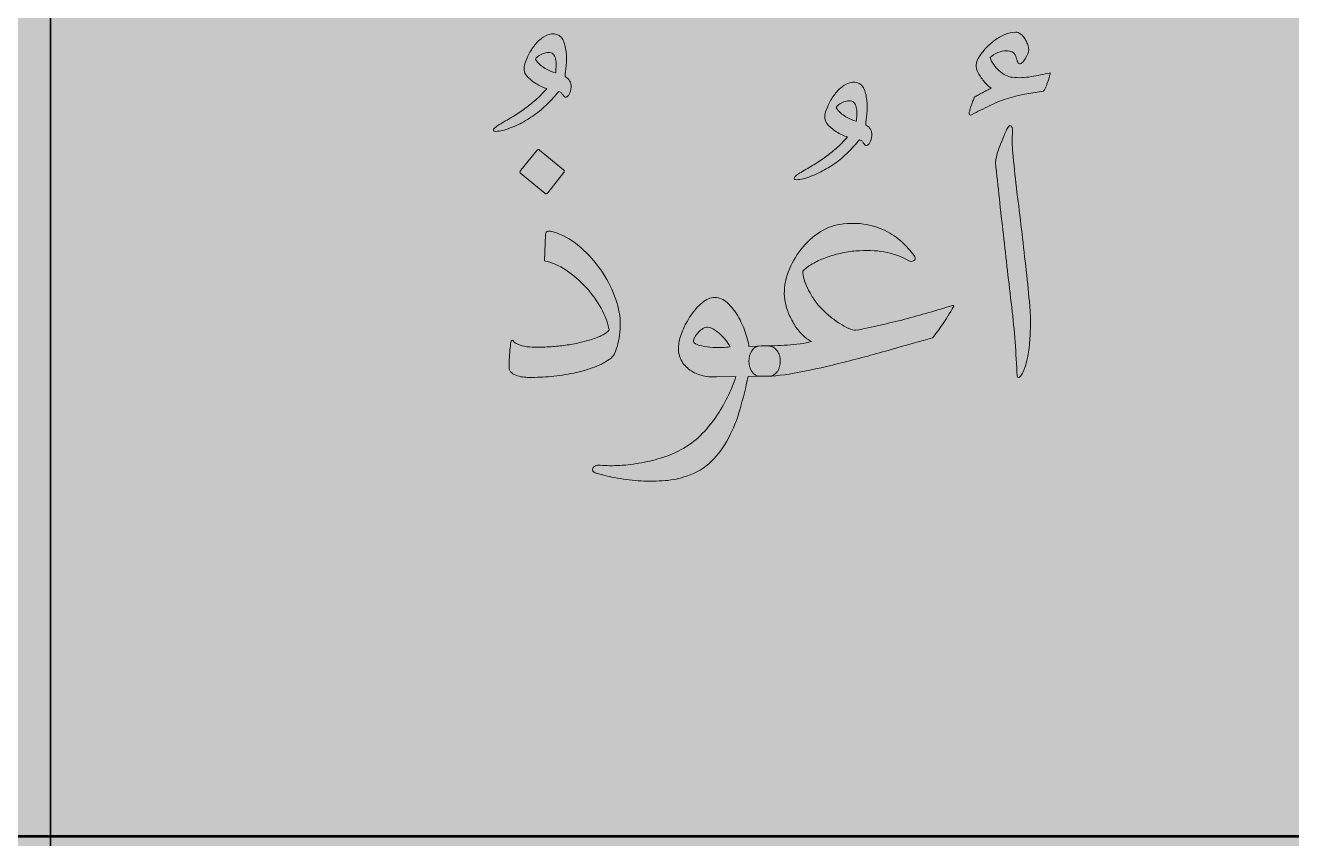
# Model space of a CAD drawing. Header units: inches. Extents: x -1481 to -429, y -1676 to -696.
# Drawn here: x -834.75 to -800.39, y -832.57 to -810.52 of the extents above; entities that cross this region are included whole.
import ezdxf

# ---------------------------------------------------------------- set-up
doc = ezdxf.new("R2010")
doc.units = ezdxf.units.IN
doc.header["$MEASUREMENT"] = 0
doc.layers.add('Layer 1', color=7, linetype='Continuous')

# ---------------------------------------------------------------- blocks, each defined once
blk = doc.blocks.new('block 233')
at = {"layer": 'Layer 1', "true_color": 0x009344}
h = blk.add_hatch(color=114, dxfattribs=at)
h.dxf.hatch_style = 2
h.paths.add_polyline_path([(-693.785, -985.727), (-933.785, -985.727), (-933.785, -695.727), (-693.785, -695.727)])
blk = doc.blocks.new('block 299')
at = {"layer": 'Layer 1', "color": 40, "lineweight": 30, "true_color": 0xf9a01b}
for points in [[(-873.134, -776.717), (-834.071, -776.717), (-834.071, -979.845), (-873.134, -979.845), (-873.134, -776.717)], [(-834.071, -776.717), (-795.008, -776.717), (-795.008, -979.845), (-834.071, -979.845), (-834.071, -776.717)]]:
    blk.add_lwpolyline(points, dxfattribs=at)
blk = doc.blocks.new('block 298')
at = {"layer": 'Layer 1', "true_color": 0x49c6ea}
h = blk.add_hatch(color=133, dxfattribs=at)
h.dxf.hatch_style = 2
h.paths.add_polyline_path([(-918.978, -972.482), (-748.663, -972.482), (-748.663, -755.291), (-918.978, -755.291)])
h = blk.add_hatch(color=133, dxfattribs=at)
h.dxf.hatch_style = 2
h.paths.add_polyline_path([(-907.24, -967.404), (-761.143, -967.404), (-761.143, -765.838), (-907.24, -765.838)])
at = {"layer": 'Layer 1', "true_color": 0xfff4c8}
h = blk.add_hatch(color=254, dxfattribs=at)
h.dxf.hatch_style = 2
h.paths.add_polyline_path([(-911.867, -832.51), (-756.164, -832.51), (-756.164, -800.247), (-911.867, -800.247)])
at = {"layer": 'Layer 1', "lineweight": 0}
blk.add_lwpolyline([(-911.867, -832.51), (-756.164, -832.51), (-756.164, -800.247), (-911.867, -800.247), (-911.867, -832.51)], dxfattribs=at)
at = {"layer": 'Layer 1', "color": 44, "lineweight": 53, "true_color": 0xaf7e09}
blk.add_lwpolyline([(-911.867, -832.51), (-756.164, -832.51), (-756.164, -800.247), (-911.867, -800.247), (-911.867, -832.51)], dxfattribs=at)
at = {"layer": 'Layer 1'}
blk.add_blockref('block 299', (0, 0), dxfattribs=at)
blk = doc.blocks.new('block 338')
at = {"layer": 'Layer 1', "true_color": 0x231f20}
h = blk.add_hatch(color=250, dxfattribs=at)
h.dxf.hatch_style = 2
edge = h.paths.add_edge_path()
edge.add_spline(control_points=[(-821.894, -813.209), (-821.779, -813.142), (-821.665, -813.076), (-821.553, -813.009), (-821.441, -812.943), (-821.333, -812.871), (-821.228, -812.794), (-821.119, -812.717), (-821.013, -812.633), (-820.907, -812.542), (-820.803, -812.451), (-820.701, -812.348), (-820.603, -812.232), (-820.698, -812.204), (-820.797, -812.157), (-820.902, -812.091), (-821.007, -812.024), (-821.091, -811.953), (-821.154, -811.875), (-821.186, -811.837), (-821.205, -811.787), (-821.212, -811.726), (-821.219, -811.665), (-821.214, -811.608), (-821.196, -811.555), (-821.168, -811.471), (-821.129, -811.38), (-821.078, -811.283), (-821.027, -811.184), (-820.967, -811.095), (-820.897, -811.015), (-820.827, -810.934), (-820.749, -810.869), (-820.663, -810.818), (-820.578, -810.767), (-820.491, -810.744), (-820.404, -810.747), (-820.295, -810.754), (-820.217, -810.806), (-820.167, -810.902), (-820.118, -810.998), (-820.089, -811.109), (-820.078, -811.235), (-820.064, -811.361), (-820.063, -811.485), (-820.076, -811.608), (-820.088, -811.73), (-820.097, -811.82), (-820.104, -811.875), (-820.104, -811.893), (-820.099, -811.907), (-820.089, -811.917), (-820.047, -811.942), (-820.018, -811.965), (-820.002, -811.986), (-819.986, -812.007), (-819.973, -812.031), (-819.963, -812.059), (-819.942, -812.112), (-819.937, -812.175), (-819.95, -812.248), (-819.962, -812.322), (-819.984, -812.378), (-820.015, -812.416), (-820.043, -812.451), (-820.068, -812.468), (-820.089, -812.466), (-820.11, -812.464), (-820.131, -812.448), (-820.152, -812.416), (-820.169, -812.395), (-820.186, -812.375), (-820.202, -812.356), (-820.217, -812.336), (-820.241, -812.32), (-820.272, -812.306), (-820.37, -812.425), (-820.475, -812.539), (-820.585, -812.647), (-820.695, -812.756), (-820.811, -812.855), (-820.934, -812.946), (-821.06, -813.034), (-821.191, -813.113), (-821.327, -813.183), (-821.464, -813.252), (-821.607, -813.31), (-821.758, -813.355), (-821.817, -813.373), (-821.878, -813.384), (-821.941, -813.39), (-822.004, -813.395), (-822.039, -813.389), (-822.046, -813.371), (-822.053, -813.35), (-822.041, -813.325), (-822.01, -813.295), (-821.978, -813.266), (-821.94, -813.237), (-821.894, -813.209)], knot_values=[0, 0, 0, 0, 1, 1, 1, 2, 2, 2, 3, 3, 3, 4, 4, 4, 5, 5, 5, 6, 6, 6, 7, 7, 7, 8, 8, 8, 9, 9, 9, 10, 10, 10, 11, 11, 11, 12, 12, 12, 13, 13, 13, 14, 14, 14, 15, 15, 15, 16, 16, 16, 17, 17, 17, 18, 18, 18, 19, 19, 19, 20, 20, 20, 21, 21, 21, 22, 22, 22, 23, 23, 23, 24, 24, 24, 25, 25, 25, 26, 26, 26, 27, 27, 27, 28, 28, 28, 29, 29, 29, 30, 30, 30, 31, 31, 31, 32, 32, 32, 33, 33, 33, 33], degree=3, periodic=1)
edge = h.paths.add_edge_path()
edge.add_spline(control_points=[(-820.907, -811.445), (-820.834, -811.547), (-820.747, -811.626), (-820.645, -811.684), (-820.544, -811.742), (-820.451, -811.781), (-820.367, -811.802), (-820.367, -811.802), (-820.356, -811.802), (-820.356, -811.802), (-820.356, -811.774), (-820.355, -811.736), (-820.351, -811.689), (-820.348, -811.642), (-820.347, -811.594), (-820.348, -811.545), (-820.35, -811.496), (-820.357, -811.449), (-820.369, -811.403), (-820.382, -811.358), (-820.404, -811.319), (-820.435, -811.288), (-820.463, -811.263), (-820.502, -811.252), (-820.553, -811.254), (-820.604, -811.255), (-820.654, -811.265), (-820.703, -811.283), (-820.752, -811.3), (-820.796, -811.324), (-820.837, -811.353), (-820.877, -811.383), (-820.901, -811.414), (-820.907, -811.445)], knot_values=[0, 0, 0, 0, 1, 1, 1, 2, 2, 2, 3, 3, 3, 4, 4, 4, 5, 5, 5, 6, 6, 6, 7, 7, 7, 8, 8, 8, 9, 9, 9, 10, 10, 10, 11, 11, 11, 11], degree=3, periodic=1)
at = {"layer": 'Layer 1', "lineweight": 0}
for points, knots in [([(-821.894, -813.209), (-821.779, -813.142), (-821.665, -813.076), (-821.553, -813.009), (-821.441, -812.943), (-821.333, -812.871), (-821.228, -812.794), (-821.119, -812.717), (-821.013, -812.633), (-820.907, -812.542), (-820.803, -812.451), (-820.701, -812.348), (-820.603, -812.232), (-820.698, -812.204), (-820.797, -812.157), (-820.902, -812.091), (-821.007, -812.024), (-821.091, -811.953), (-821.154, -811.875), (-821.186, -811.837), (-821.205, -811.787), (-821.212, -811.726), (-821.219, -811.665), (-821.214, -811.608), (-821.196, -811.555), (-821.168, -811.471), (-821.129, -811.38), (-821.078, -811.283), (-821.027, -811.184), (-820.967, -811.095), (-820.897, -811.015), (-820.827, -810.934), (-820.749, -810.869), (-820.663, -810.818), (-820.578, -810.767), (-820.491, -810.744), (-820.404, -810.747), (-820.295, -810.754), (-820.217, -810.806), (-820.167, -810.902), (-820.118, -810.998), (-820.089, -811.109), (-820.078, -811.235), (-820.064, -811.361), (-820.063, -811.485), (-820.076, -811.608), (-820.088, -811.73), (-820.097, -811.82), (-820.104, -811.875), (-820.104, -811.893), (-820.099, -811.907), (-820.089, -811.917), (-820.047, -811.942), (-820.018, -811.965), (-820.002, -811.986), (-819.986, -812.007), (-819.973, -812.031), (-819.963, -812.059), (-819.942, -812.112), (-819.937, -812.175), (-819.95, -812.248), (-819.962, -812.322), (-819.984, -812.378), (-820.015, -812.416), (-820.043, -812.451), (-820.068, -812.468), (-820.089, -812.466), (-820.11, -812.464), (-820.131, -812.448), (-820.152, -812.416), (-820.169, -812.395), (-820.186, -812.375), (-820.202, -812.356), (-820.217, -812.336), (-820.241, -812.32), (-820.272, -812.306), (-820.37, -812.425), (-820.475, -812.539), (-820.585, -812.647), (-820.695, -812.756), (-820.811, -812.855), (-820.934, -812.946), (-821.06, -813.034), (-821.191, -813.113), (-821.327, -813.183), (-821.464, -813.252), (-821.607, -813.31), (-821.758, -813.355), (-821.817, -813.373), (-821.878, -813.384), (-821.941, -813.39), (-822.004, -813.395), (-822.039, -813.389), (-822.046, -813.371), (-822.053, -813.35), (-822.041, -813.325), (-822.01, -813.295), (-821.978, -813.266), (-821.94, -813.237), (-821.894, -813.209)], [0, 0, 0, 0, 1, 1, 1, 2, 2, 2, 3, 3, 3, 4, 4, 4, 5, 5, 5, 6, 6, 6, 7, 7, 7, 8, 8, 8, 9, 9, 9, 10, 10, 10, 11, 11, 11, 12, 12, 12, 13, 13, 13, 14, 14, 14, 15, 15, 15, 16, 16, 16, 17, 17, 17, 18, 18, 18, 19, 19, 19, 20, 20, 20, 21, 21, 21, 22, 22, 22, 23, 23, 23, 24, 24, 24, 25, 25, 25, 26, 26, 26, 27, 27, 27, 28, 28, 28, 29, 29, 29, 30, 30, 30, 31, 31, 31, 32, 32, 32, 33, 33, 33, 33]), ([(-820.907, -811.445), (-820.834, -811.547), (-820.747, -811.626), (-820.645, -811.684), (-820.544, -811.742), (-820.451, -811.781), (-820.367, -811.802), (-820.367, -811.802), (-820.356, -811.802), (-820.356, -811.802), (-820.356, -811.774), (-820.355, -811.736), (-820.351, -811.689), (-820.348, -811.642), (-820.347, -811.594), (-820.348, -811.545), (-820.35, -811.496), (-820.357, -811.449), (-820.369, -811.403), (-820.382, -811.358), (-820.404, -811.319), (-820.435, -811.288), (-820.463, -811.263), (-820.502, -811.252), (-820.553, -811.254), (-820.604, -811.255), (-820.654, -811.265), (-820.703, -811.283), (-820.752, -811.3), (-820.796, -811.324), (-820.837, -811.353), (-820.877, -811.383), (-820.901, -811.414), (-820.907, -811.445)], [0, 0, 0, 0, 1, 1, 1, 2, 2, 2, 3, 3, 3, 4, 4, 4, 5, 5, 5, 6, 6, 6, 7, 7, 7, 8, 8, 8, 9, 9, 9, 10, 10, 10, 11, 11, 11, 11])]:
    blk.add_open_spline(points, degree=3, knots=knots, dxfattribs=at)
blk = doc.blocks.new('block 339')
at = {"layer": 'Layer 1', "true_color": 0x231f20}
h = blk.add_hatch(color=250, dxfattribs=at)
h.dxf.hatch_style = 2
edge = h.paths.add_edge_path()
edge.add_spline(control_points=[(-813.736, -814.52), (-813.62, -814.453), (-813.506, -814.387), (-813.395, -814.32), (-813.283, -814.254), (-813.174, -814.182), (-813.069, -814.105), (-812.961, -814.028), (-812.854, -813.944), (-812.749, -813.853), (-812.644, -813.762), (-812.543, -813.659), (-812.445, -813.543), (-812.539, -813.515), (-812.639, -813.468), (-812.744, -813.402), (-812.849, -813.335), (-812.933, -813.263), (-812.996, -813.186), (-813.027, -813.148), (-813.046, -813.098), (-813.053, -813.037), (-813.06, -812.975), (-813.055, -812.919), (-813.038, -812.866), (-813.01, -812.782), (-812.97, -812.691), (-812.92, -812.593), (-812.869, -812.495), (-812.809, -812.406), (-812.738, -812.326), (-812.668, -812.245), (-812.591, -812.18), (-812.505, -812.129), (-812.419, -812.078), (-812.333, -812.055), (-812.245, -812.058), (-812.137, -812.065), (-812.058, -812.117), (-812.009, -812.213), (-811.96, -812.309), (-811.93, -812.42), (-811.92, -812.546), (-811.906, -812.672), (-811.905, -812.796), (-811.917, -812.919), (-811.929, -813.041), (-811.939, -813.13), (-811.946, -813.186), (-811.946, -813.204), (-811.941, -813.218), (-811.93, -813.228), (-811.888, -813.253), (-811.859, -813.276), (-811.844, -813.297), (-811.828, -813.318), (-811.815, -813.342), (-811.804, -813.37), (-811.783, -813.423), (-811.779, -813.486), (-811.791, -813.559), (-811.803, -813.632), (-811.825, -813.689), (-811.857, -813.727), (-811.885, -813.762), (-811.909, -813.779), (-811.93, -813.777), (-811.951, -813.775), (-811.972, -813.759), (-811.993, -813.727), (-812.011, -813.706), (-812.027, -813.686), (-812.043, -813.667), (-812.059, -813.647), (-812.082, -813.631), (-812.114, -813.617), (-812.212, -813.736), (-812.316, -813.849), (-812.426, -813.958), (-812.536, -814.067), (-812.653, -814.166), (-812.775, -814.257), (-812.901, -814.345), (-813.032, -814.423), (-813.169, -814.493), (-813.305, -814.563), (-813.449, -814.621), (-813.599, -814.666), (-813.659, -814.684), (-813.72, -814.695), (-813.783, -814.7), (-813.846, -814.706), (-813.881, -814.7), (-813.888, -814.682), (-813.895, -814.661), (-813.883, -814.636), (-813.851, -814.606), (-813.82, -814.576), (-813.781, -814.547), (-813.736, -814.52)], knot_values=[0, 0, 0, 0, 1, 1, 1, 2, 2, 2, 3, 3, 3, 4, 4, 4, 5, 5, 5, 6, 6, 6, 7, 7, 7, 8, 8, 8, 9, 9, 9, 10, 10, 10, 11, 11, 11, 12, 12, 12, 13, 13, 13, 14, 14, 14, 15, 15, 15, 16, 16, 16, 17, 17, 17, 18, 18, 18, 19, 19, 19, 20, 20, 20, 21, 21, 21, 22, 22, 22, 23, 23, 23, 24, 24, 24, 25, 25, 25, 26, 26, 26, 27, 27, 27, 28, 28, 28, 29, 29, 29, 30, 30, 30, 31, 31, 31, 32, 32, 32, 33, 33, 33, 33], degree=3, periodic=1)
edge = h.paths.add_edge_path()
edge.add_spline(control_points=[(-812.749, -812.756), (-812.676, -812.858), (-812.588, -812.937), (-812.487, -812.995), (-812.385, -813.053), (-812.292, -813.092), (-812.208, -813.113), (-812.208, -813.113), (-812.198, -813.113), (-812.198, -813.113), (-812.198, -813.085), (-812.196, -813.047), (-812.193, -813), (-812.189, -812.953), (-812.188, -812.905), (-812.19, -812.856), (-812.192, -812.807), (-812.199, -812.759), (-812.211, -812.714), (-812.223, -812.668), (-812.245, -812.63), (-812.277, -812.599), (-812.305, -812.574), (-812.344, -812.563), (-812.395, -812.564), (-812.445, -812.566), (-812.495, -812.576), (-812.544, -812.593), (-812.593, -812.611), (-812.638, -812.634), (-812.678, -812.664), (-812.718, -812.694), (-812.742, -812.725), (-812.749, -812.756)], knot_values=[0, 0, 0, 0, 1, 1, 1, 2, 2, 2, 3, 3, 3, 4, 4, 4, 5, 5, 5, 6, 6, 6, 7, 7, 7, 8, 8, 8, 9, 9, 9, 10, 10, 10, 11, 11, 11, 11], degree=3, periodic=1)
at = {"layer": 'Layer 1', "lineweight": 0}
for points, knots in [([(-813.736, -814.52), (-813.62, -814.453), (-813.506, -814.387), (-813.395, -814.32), (-813.283, -814.254), (-813.174, -814.182), (-813.069, -814.105), (-812.961, -814.028), (-812.854, -813.944), (-812.749, -813.853), (-812.644, -813.762), (-812.543, -813.659), (-812.445, -813.543), (-812.539, -813.515), (-812.639, -813.468), (-812.744, -813.402), (-812.849, -813.335), (-812.933, -813.263), (-812.996, -813.186), (-813.027, -813.148), (-813.046, -813.098), (-813.053, -813.037), (-813.06, -812.975), (-813.055, -812.919), (-813.038, -812.866), (-813.01, -812.782), (-812.97, -812.691), (-812.92, -812.593), (-812.869, -812.495), (-812.809, -812.406), (-812.738, -812.326), (-812.668, -812.245), (-812.591, -812.18), (-812.505, -812.129), (-812.419, -812.078), (-812.333, -812.055), (-812.245, -812.058), (-812.137, -812.065), (-812.058, -812.117), (-812.009, -812.213), (-811.96, -812.309), (-811.93, -812.42), (-811.92, -812.546), (-811.906, -812.672), (-811.905, -812.796), (-811.917, -812.919), (-811.929, -813.041), (-811.939, -813.13), (-811.946, -813.186), (-811.946, -813.204), (-811.941, -813.218), (-811.93, -813.228), (-811.888, -813.253), (-811.859, -813.276), (-811.844, -813.297), (-811.828, -813.318), (-811.815, -813.342), (-811.804, -813.37), (-811.783, -813.423), (-811.779, -813.486), (-811.791, -813.559), (-811.803, -813.632), (-811.825, -813.689), (-811.857, -813.727), (-811.885, -813.762), (-811.909, -813.779), (-811.93, -813.777), (-811.951, -813.775), (-811.972, -813.759), (-811.993, -813.727), (-812.011, -813.706), (-812.027, -813.686), (-812.043, -813.667), (-812.059, -813.647), (-812.082, -813.631), (-812.114, -813.617), (-812.212, -813.736), (-812.316, -813.849), (-812.426, -813.958), (-812.536, -814.067), (-812.653, -814.166), (-812.775, -814.257), (-812.901, -814.345), (-813.032, -814.423), (-813.169, -814.493), (-813.305, -814.563), (-813.449, -814.621), (-813.599, -814.666), (-813.659, -814.684), (-813.72, -814.695), (-813.783, -814.7), (-813.846, -814.706), (-813.881, -814.7), (-813.888, -814.682), (-813.895, -814.661), (-813.883, -814.636), (-813.851, -814.606), (-813.82, -814.576), (-813.781, -814.547), (-813.736, -814.52)], [0, 0, 0, 0, 1, 1, 1, 2, 2, 2, 3, 3, 3, 4, 4, 4, 5, 5, 5, 6, 6, 6, 7, 7, 7, 8, 8, 8, 9, 9, 9, 10, 10, 10, 11, 11, 11, 12, 12, 12, 13, 13, 13, 14, 14, 14, 15, 15, 15, 16, 16, 16, 17, 17, 17, 18, 18, 18, 19, 19, 19, 20, 20, 20, 21, 21, 21, 22, 22, 22, 23, 23, 23, 24, 24, 24, 25, 25, 25, 26, 26, 26, 27, 27, 27, 28, 28, 28, 29, 29, 29, 30, 30, 30, 31, 31, 31, 32, 32, 32, 33, 33, 33, 33]), ([(-812.749, -812.756), (-812.676, -812.858), (-812.588, -812.937), (-812.487, -812.995), (-812.385, -813.053), (-812.292, -813.092), (-812.208, -813.113), (-812.208, -813.113), (-812.198, -813.113), (-812.198, -813.113), (-812.198, -813.085), (-812.196, -813.047), (-812.193, -813), (-812.189, -812.953), (-812.188, -812.905), (-812.19, -812.856), (-812.192, -812.807), (-812.199, -812.759), (-812.211, -812.714), (-812.223, -812.668), (-812.245, -812.63), (-812.277, -812.599), (-812.305, -812.574), (-812.344, -812.563), (-812.395, -812.564), (-812.445, -812.566), (-812.495, -812.576), (-812.544, -812.593), (-812.593, -812.611), (-812.638, -812.634), (-812.678, -812.664), (-812.718, -812.694), (-812.742, -812.725), (-812.749, -812.756)], [0, 0, 0, 0, 1, 1, 1, 2, 2, 2, 3, 3, 3, 4, 4, 4, 5, 5, 5, 6, 6, 6, 7, 7, 7, 8, 8, 8, 9, 9, 9, 10, 10, 10, 11, 11, 11, 11])]:
    blk.add_open_spline(points, degree=3, knots=knots, dxfattribs=at)
blk = doc.blocks.new('block 297')
at = {"layer": 'Layer 1', "true_color": 0x231f20}
h = blk.add_hatch(color=250, dxfattribs=at)
h.dxf.hatch_style = 2
edge = h.paths.add_edge_path()
edge.add_spline(control_points=[(-808.989, -812.456), (-808.968, -812.442), (-808.938, -812.426), (-808.899, -812.406), (-808.861, -812.387), (-808.821, -812.366), (-808.779, -812.343), (-808.737, -812.321), (-808.695, -812.299), (-808.653, -812.278), (-808.611, -812.257), (-808.576, -812.238), (-808.548, -812.22), (-808.625, -812.157), (-808.697, -812.084), (-808.766, -812.002), (-808.834, -811.92), (-808.889, -811.828), (-808.931, -811.727), (-808.955, -811.667), (-808.96, -811.607), (-808.944, -811.546), (-808.928, -811.484), (-808.903, -811.426), (-808.868, -811.37), (-808.819, -811.293), (-808.759, -811.215), (-808.687, -811.136), (-808.615, -811.057), (-808.535, -810.986), (-808.448, -810.921), (-808.361, -810.856), (-808.269, -810.804), (-808.172, -810.764), (-808.076, -810.723), (-807.977, -810.703), (-807.876, -810.703), (-807.834, -810.703), (-807.795, -810.716), (-807.758, -810.743), (-807.721, -810.769), (-807.689, -810.8), (-807.661, -810.837), (-807.633, -810.874), (-807.608, -810.913), (-807.587, -810.955), (-807.566, -810.997), (-807.55, -811.036), (-807.54, -811.071), (-807.519, -811.151), (-807.519, -811.218), (-807.54, -811.27), (-807.6, -811.4), (-807.647, -811.481), (-807.682, -811.514), (-807.717, -811.547), (-807.748, -811.562), (-807.776, -811.559), (-807.804, -811.555), (-807.823, -811.532), (-807.834, -811.49), (-807.844, -811.448), (-807.858, -811.403), (-807.876, -811.354), (-807.9, -811.295), (-807.934, -811.255), (-807.976, -811.236), (-808.018, -811.217), (-808.065, -811.207), (-808.117, -811.207), (-808.289, -811.207), (-808.441, -811.268), (-808.574, -811.391), (-808.549, -811.454), (-808.516, -811.516), (-808.474, -811.577), (-808.432, -811.638), (-808.385, -811.694), (-808.333, -811.745), (-808.28, -811.796), (-808.222, -811.837), (-808.159, -811.868), (-808.096, -811.9), (-808.033, -811.919), (-807.97, -811.926), (-807.792, -811.944), (-807.621, -811.937), (-807.456, -811.908), (-807.292, -811.878), (-807.12, -811.844), (-806.942, -811.805), (-806.938, -811.812), (-806.943, -811.842), (-806.957, -811.895), (-806.971, -811.947), (-806.99, -812.004), (-807.013, -812.065), (-807.035, -812.126), (-807.058, -812.182), (-807.081, -812.23), (-807.104, -812.28), (-807.12, -812.304), (-807.131, -812.304), (-807.278, -812.322), (-807.427, -812.344), (-807.579, -812.372), (-807.732, -812.4), (-807.892, -812.439), (-808.06, -812.488), (-808.231, -812.537), (-808.403, -812.604), (-808.577, -812.69), (-808.75, -812.775), (-808.915, -812.859), (-809.073, -812.939), (-809.097, -812.953), (-809.115, -812.953), (-809.128, -812.939), (-809.14, -812.925), (-809.144, -812.909), (-809.141, -812.892), (-809.137, -812.871), (-809.13, -812.842), (-809.12, -812.805), (-809.109, -812.768), (-809.097, -812.729), (-809.083, -812.687), (-809.069, -812.645), (-809.054, -812.604), (-809.038, -812.564), (-809.023, -812.524), (-809.006, -812.488), (-808.989, -812.456)], knot_values=[0, 0, 0, 0, 1, 1, 1, 2, 2, 2, 3, 3, 3, 4, 4, 4, 5, 5, 5, 6, 6, 6, 7, 7, 7, 8, 8, 8, 9, 9, 9, 10, 10, 10, 11, 11, 11, 12, 12, 12, 13, 13, 13, 14, 14, 14, 15, 15, 15, 16, 16, 16, 17, 17, 17, 18, 18, 18, 19, 19, 19, 20, 20, 20, 21, 21, 21, 22, 22, 22, 23, 23, 23, 24, 24, 24, 25, 25, 25, 26, 26, 26, 27, 27, 27, 28, 28, 28, 29, 29, 29, 30, 30, 30, 31, 31, 31, 32, 32, 32, 33, 33, 33, 34, 34, 34, 35, 35, 35, 36, 36, 36, 37, 37, 37, 38, 38, 38, 39, 39, 39, 40, 40, 40, 41, 41, 41, 42, 42, 42, 43, 43, 43, 44, 44, 44, 44], degree=3, periodic=1)
edge = h.paths.add_edge_path()
edge.add_spline(control_points=[(-808.039, -813.233), (-807.983, -813.236), (-807.958, -813.301), (-807.965, -813.427), (-807.976, -813.56), (-807.977, -813.69), (-807.968, -813.818), (-807.959, -813.946), (-807.948, -814.074), (-807.934, -814.204), (-807.906, -814.515), (-807.871, -814.836), (-807.829, -815.167), (-807.787, -815.498), (-807.745, -815.831), (-807.703, -816.167), (-807.668, -816.499), (-807.631, -816.832), (-807.592, -817.164), (-807.554, -817.497), (-807.523, -817.82), (-807.498, -818.135), (-807.484, -818.258), (-807.477, -818.401), (-807.477, -818.565), (-807.477, -818.73), (-807.483, -818.897), (-807.495, -819.067), (-807.508, -819.236), (-807.53, -819.4), (-807.564, -819.557), (-807.597, -819.715), (-807.64, -819.846), (-807.692, -819.951), (-807.724, -820.011), (-807.759, -820.049), (-807.797, -820.066), (-807.829, -820.07), (-807.843, -820.056), (-807.839, -820.024), (-807.853, -819.72), (-807.872, -819.413), (-807.894, -819.103), (-807.917, -818.794), (-807.948, -818.478), (-807.986, -818.156), (-808.025, -817.824), (-808.063, -817.495), (-808.102, -817.169), (-808.14, -816.844), (-808.177, -816.518), (-808.212, -816.193), (-808.25, -815.868), (-808.287, -815.542), (-808.322, -815.217), (-808.357, -814.891), (-808.392, -814.564), (-808.427, -814.235), (-808.416, -814.155), (-808.4, -814.072), (-808.377, -813.986), (-808.354, -813.9), (-808.322, -813.812), (-808.28, -813.721), (-808.193, -813.494), (-808.133, -813.355), (-808.102, -813.306), (-808.07, -813.257), (-808.049, -813.233), (-808.039, -813.233)], knot_values=[0, 0, 0, 0, 1, 1, 1, 2, 2, 2, 3, 3, 3, 4, 4, 4, 5, 5, 5, 6, 6, 6, 7, 7, 7, 8, 8, 8, 9, 9, 9, 10, 10, 10, 11, 11, 11, 12, 12, 12, 13, 13, 13, 14, 14, 14, 15, 15, 15, 16, 16, 16, 17, 17, 17, 18, 18, 18, 19, 19, 19, 20, 20, 20, 21, 21, 21, 22, 22, 22, 23, 23, 23, 23], degree=3, periodic=1)
h = blk.add_hatch(color=250, dxfattribs=at)
h.dxf.hatch_style = 2
edge = h.paths.add_edge_path()
edge.add_spline(control_points=[(-820.664, -816.902), (-820.664, -816.902), (-820.637, -816.193), (-820.637, -816.193), (-820.63, -816.137), (-820.607, -816.106), (-820.567, -816.099), (-820.526, -816.092), (-820.48, -816.097), (-820.427, -816.114), (-820.19, -816.188), (-819.966, -816.309), (-819.756, -816.479), (-819.546, -816.649), (-819.359, -816.844), (-819.194, -817.064), (-819.033, -817.285), (-818.901, -817.518), (-818.798, -817.765), (-818.695, -818.012), (-818.632, -818.245), (-818.611, -818.466), (-818.605, -818.55), (-818.605, -818.646), (-818.611, -818.754), (-818.619, -818.863), (-818.633, -818.97), (-818.656, -819.077), (-818.679, -819.184), (-818.707, -819.279), (-818.74, -819.363), (-818.773, -819.447), (-818.813, -819.507), (-818.858, -819.542), (-818.977, -819.636), (-819.126, -819.717), (-819.304, -819.783), (-819.483, -819.85), (-819.672, -819.904), (-819.871, -819.946), (-820.074, -819.988), (-820.279, -820.018), (-820.485, -820.038), (-820.692, -820.057), (-820.884, -820.066), (-821.063, -820.066), (-821.105, -820.066), (-821.156, -820.064), (-821.217, -820.059), (-821.279, -820.053), (-821.339, -820.041), (-821.398, -820.022), (-821.458, -820.003), (-821.51, -819.976), (-821.553, -819.941), (-821.597, -819.906), (-821.621, -819.86), (-821.624, -819.804), (-821.624, -819.776), (-821.623, -819.722), (-821.621, -819.641), (-821.62, -819.561), (-821.615, -819.477), (-821.608, -819.389), (-821.601, -819.302), (-821.593, -819.224), (-821.582, -819.156), (-821.572, -819.088), (-821.558, -819.054), (-821.54, -819.054), (-821.53, -819.054), (-821.52, -819.061), (-821.511, -819.075), (-821.503, -819.089), (-821.493, -819.101), (-821.482, -819.111), (-821.423, -819.153), (-821.351, -819.185), (-821.267, -819.206), (-821.183, -819.227), (-821.095, -819.24), (-821.002, -819.245), (-820.909, -819.25), (-820.817, -819.25), (-820.724, -819.245), (-820.631, -819.24), (-820.55, -819.235), (-820.48, -819.232), (-820.357, -819.225), (-820.23, -819.212), (-820.097, -819.193), (-819.964, -819.173), (-819.835, -819.15), (-819.711, -819.122), (-819.587, -819.094), (-819.469, -819.061), (-819.357, -819.025), (-819.245, -818.988), (-819.149, -818.949), (-819.068, -818.907), (-819.033, -818.889), (-819, -818.867), (-818.968, -818.841), (-818.937, -818.815), (-818.918, -818.791), (-818.911, -818.77), (-818.942, -818.585), (-819.015, -818.39), (-819.128, -818.188), (-819.242, -817.985), (-819.38, -817.794), (-819.54, -817.615), (-819.705, -817.441), (-819.884, -817.287), (-820.078, -817.156), (-820.273, -817.025), (-820.468, -816.94), (-820.664, -816.902)], knot_values=[0, 0, 0, 0, 1, 1, 1, 2, 2, 2, 3, 3, 3, 4, 4, 4, 5, 5, 5, 6, 6, 6, 7, 7, 7, 8, 8, 8, 9, 9, 9, 10, 10, 10, 11, 11, 11, 12, 12, 12, 13, 13, 13, 14, 14, 14, 15, 15, 15, 16, 16, 16, 17, 17, 17, 18, 18, 18, 19, 19, 19, 20, 20, 20, 21, 21, 21, 22, 22, 22, 23, 23, 23, 24, 24, 24, 25, 25, 25, 26, 26, 26, 27, 27, 27, 28, 28, 28, 29, 29, 29, 30, 30, 30, 31, 31, 31, 32, 32, 32, 33, 33, 33, 34, 34, 34, 35, 35, 35, 36, 36, 36, 37, 37, 37, 38, 38, 38, 39, 39, 39, 39], degree=3, periodic=1)
edge = h.paths.add_edge_path()
edge.add_spline(control_points=[(-820.874, -813.91), (-820.849, -813.879), (-820.823, -813.875), (-820.795, -813.899), (-820.795, -813.899), (-820.149, -814.435), (-820.149, -814.435), (-820.121, -814.459), (-820.12, -814.487), (-820.144, -814.519), (-820.144, -814.519), (-820.574, -815.059), (-820.574, -815.059), (-820.599, -815.094), (-820.627, -815.098), (-820.658, -815.07), (-820.658, -815.07), (-821.309, -814.535), (-821.309, -814.535), (-821.337, -814.51), (-821.337, -814.48), (-821.309, -814.445), (-821.309, -814.445), (-820.874, -813.91), (-820.874, -813.91), (-820.874, -813.91), (-820.874, -813.91), (-820.874, -813.91)], knot_values=[0, 0, 0, 0, 1, 1, 1, 2, 2, 2, 3, 3, 3, 4, 4, 4, 5, 5, 5, 6, 6, 6, 7, 7, 7, 8, 8, 8, 9, 9, 9, 9], degree=3, periodic=1)
edge = h.paths.add_edge_path()
edge.add_spline(control_points=[(-815.468, -820.04), (-815.468, -820.04), (-815.993, -820.051), (-815.993, -820.051), (-816.14, -820.058), (-816.279, -820.043), (-816.411, -820.006), (-816.542, -819.969), (-816.656, -819.913), (-816.752, -819.838), (-816.848, -819.763), (-816.921, -819.668), (-816.972, -819.555), (-817.023, -819.441), (-817.04, -819.311), (-817.022, -819.164), (-817.012, -819.066), (-816.977, -818.945), (-816.917, -818.802), (-816.858, -818.658), (-816.782, -818.519), (-816.691, -818.384), (-816.6, -818.25), (-816.499, -818.134), (-816.387, -818.038), (-816.275, -817.942), (-816.161, -817.894), (-816.046, -817.894), (-815.923, -817.894), (-815.809, -817.943), (-815.702, -818.043), (-815.595, -818.143), (-815.5, -818.261), (-815.416, -818.397), (-815.336, -818.537), (-815.269, -818.683), (-815.217, -818.836), (-815.164, -818.988), (-815.131, -819.118), (-815.117, -819.227), (-815.117, -819.227), (-814.697, -819.211), (-814.697, -819.211), (-814.697, -819.211), (-814.597, -819.211), (-814.597, -819.211), (-814.545, -819.211), (-814.497, -819.223), (-814.455, -819.248), (-814.414, -819.272), (-814.379, -819.304), (-814.351, -819.342), (-814.323, -819.381), (-814.302, -819.424), (-814.288, -819.473), (-814.274, -819.522), (-814.267, -819.573), (-814.267, -819.626), (-814.263, -819.727), (-814.289, -819.821), (-814.345, -819.906), (-814.401, -819.992), (-814.485, -820.035), (-814.597, -820.035), (-814.597, -820.035), (-814.697, -820.035), (-814.697, -820.035), (-814.697, -820.035), (-815.138, -820.04), (-815.138, -820.04), (-815.201, -820.338), (-815.273, -820.63), (-815.356, -820.917), (-815.438, -821.204), (-815.542, -821.468), (-815.668, -821.709), (-815.797, -821.951), (-815.954, -822.162), (-816.138, -822.344), (-816.321, -822.526), (-816.546, -822.659), (-816.812, -822.743), (-816.987, -822.806), (-817.18, -822.846), (-817.392, -822.864), (-817.604, -822.881), (-817.819, -822.884), (-818.038, -822.872), (-818.256, -822.859), (-818.471, -822.834), (-818.683, -822.796), (-818.895, -822.757), (-819.086, -822.713), (-819.258, -822.664), (-819.307, -822.65), (-819.337, -822.63), (-819.35, -822.604), (-819.362, -822.578), (-819.362, -822.552), (-819.35, -822.528), (-819.337, -822.503), (-819.314, -822.482), (-819.279, -822.465), (-819.244, -822.447), (-819.202, -822.44), (-819.153, -822.444), (-818.988, -822.461), (-818.809, -822.464), (-818.615, -822.452), (-818.421, -822.44), (-818.225, -822.415), (-818.027, -822.378), (-817.829, -822.342), (-817.638, -822.294), (-817.452, -822.234), (-817.267, -822.175), (-817.103, -822.105), (-816.959, -822.024), (-816.76, -821.916), (-816.583, -821.786), (-816.429, -821.636), (-816.275, -821.485), (-816.137, -821.321), (-816.014, -821.142), (-815.892, -820.964), (-815.786, -820.783), (-815.697, -820.599), (-815.608, -820.415), (-815.531, -820.229), (-815.468, -820.04)], knot_values=[0, 0, 0, 0, 1, 1, 1, 2, 2, 2, 3, 3, 3, 4, 4, 4, 5, 5, 5, 6, 6, 6, 7, 7, 7, 8, 8, 8, 9, 9, 9, 10, 10, 10, 11, 11, 11, 12, 12, 12, 13, 13, 13, 14, 14, 14, 15, 15, 15, 16, 16, 16, 17, 17, 17, 18, 18, 18, 19, 19, 19, 20, 20, 20, 21, 21, 21, 22, 22, 22, 23, 23, 23, 24, 24, 24, 25, 25, 25, 26, 26, 26, 27, 27, 27, 28, 28, 28, 29, 29, 29, 30, 30, 30, 31, 31, 31, 32, 32, 32, 33, 33, 33, 34, 34, 34, 35, 35, 35, 36, 36, 36, 37, 37, 37, 38, 38, 38, 39, 39, 39, 40, 40, 40, 41, 41, 41, 42, 42, 42, 43, 43, 43, 43], degree=3, periodic=1)
edge = h.paths.add_edge_path()
edge.add_spline(control_points=[(-816.623, -819.09), (-816.602, -819.136), (-816.549, -819.171), (-816.463, -819.195), (-816.377, -819.22), (-816.282, -819.236), (-816.177, -819.245), (-816.072, -819.254), (-815.968, -819.256), (-815.865, -819.253), (-815.762, -819.25), (-815.684, -819.244), (-815.631, -819.237), (-815.631, -819.223), (-815.65, -819.188), (-815.686, -819.132), (-815.723, -819.076), (-815.771, -819.019), (-815.831, -818.959), (-815.89, -818.896), (-815.956, -818.839), (-816.027, -818.788), (-816.099, -818.738), (-816.17, -818.709), (-816.24, -818.702), (-816.279, -818.702), (-816.32, -818.715), (-816.363, -818.741), (-816.407, -818.767), (-816.448, -818.801), (-816.487, -818.841), (-816.525, -818.881), (-816.558, -818.924), (-816.584, -818.97), (-816.61, -819.015), (-816.623, -819.055), (-816.623, -819.09)], knot_values=[0, 0, 0, 0, 1, 1, 1, 2, 2, 2, 3, 3, 3, 4, 4, 4, 5, 5, 5, 6, 6, 6, 7, 7, 7, 8, 8, 8, 9, 9, 9, 10, 10, 10, 11, 11, 11, 12, 12, 12, 12], degree=3, periodic=1)
h = blk.add_hatch(color=250, dxfattribs=at)
h.dxf.hatch_style = 2
edge = h.paths.add_edge_path()
edge.add_spline(control_points=[(-810.138, -818.991), (-810.46, -819.082), (-810.832, -819.187), (-811.256, -819.308), (-811.679, -819.429), (-812.106, -819.543), (-812.536, -819.652), (-812.963, -819.76), (-813.368, -819.851), (-813.751, -819.925), (-814.134, -819.998), (-814.449, -820.035), (-814.693, -820.035), (-814.693, -820.035), (-814.788, -820.035), (-814.788, -820.035), (-814.9, -820.035), (-814.983, -819.992), (-815.037, -819.906), (-815.091, -819.821), (-815.119, -819.727), (-815.119, -819.626), (-815.119, -819.524), (-815.091, -819.43), (-815.037, -819.342), (-814.983, -819.255), (-814.9, -819.211), (-814.788, -819.211), (-814.788, -819.211), (-814.693, -819.211), (-814.693, -819.211), (-814.613, -819.211), (-814.519, -819.209), (-814.41, -819.206), (-814.302, -819.202), (-814.19, -819.196), (-814.074, -819.187), (-813.959, -819.179), (-813.844, -819.167), (-813.73, -819.153), (-813.617, -819.139), (-813.513, -819.12), (-813.418, -819.095), (-813.502, -819.05), (-813.584, -818.987), (-813.665, -818.907), (-813.745, -818.826), (-813.818, -818.735), (-813.883, -818.634), (-813.947, -818.532), (-814.002, -818.424), (-814.048, -818.308), (-814.093, -818.193), (-814.125, -818.077), (-814.142, -817.962), (-814.174, -817.745), (-814.153, -817.522), (-814.079, -817.293), (-814.006, -817.064), (-813.898, -816.853), (-813.757, -816.66), (-813.615, -816.468), (-813.447, -816.303), (-813.253, -816.167), (-813.059, -816.03), (-812.856, -815.946), (-812.647, -815.915), (-812.384, -815.876), (-812.145, -815.877), (-811.93, -815.918), (-811.715, -815.958), (-811.524, -816.023), (-811.358, -816.114), (-811.192, -816.205), (-811.047, -816.311), (-810.922, -816.432), (-810.798, -816.553), (-810.696, -816.674), (-810.615, -816.797), (-810.587, -816.842), (-810.599, -816.876), (-810.65, -816.899), (-810.7, -816.922), (-810.743, -816.923), (-810.778, -816.902), (-811.002, -816.776), (-811.228, -816.694), (-811.455, -816.658), (-811.683, -816.621), (-811.936, -816.613), (-812.216, -816.634), (-812.353, -816.644), (-812.492, -816.666), (-812.633, -816.7), (-812.775, -816.733), (-812.911, -816.773), (-813.04, -816.82), (-813.17, -816.868), (-813.289, -816.923), (-813.397, -816.986), (-813.506, -817.049), (-813.591, -817.115), (-813.654, -817.185), (-813.654, -817.252), (-813.642, -817.327), (-813.618, -817.411), (-813.593, -817.495), (-813.558, -817.582), (-813.513, -817.673), (-813.467, -817.764), (-813.415, -817.854), (-813.355, -817.943), (-813.296, -818.033), (-813.229, -818.114), (-813.156, -818.188), (-813.082, -818.265), (-813.002, -818.339), (-812.914, -818.411), (-812.827, -818.482), (-812.74, -818.546), (-812.654, -818.602), (-812.569, -818.658), (-812.487, -818.703), (-812.41, -818.736), (-812.333, -818.769), (-812.27, -818.786), (-812.221, -818.786), (-811.998, -818.744), (-811.774, -818.698), (-811.552, -818.647), (-811.33, -818.596), (-811.109, -818.543), (-810.888, -818.487), (-810.668, -818.427), (-810.449, -818.367), (-810.232, -818.306), (-810.015, -818.244), (-809.802, -818.181), (-809.592, -818.114), (-809.567, -818.111), (-809.557, -818.118), (-809.56, -818.135), (-809.672, -818.328), (-809.774, -818.492), (-809.865, -818.628), (-809.956, -818.765), (-810.047, -818.886), (-810.138, -818.991)], knot_values=[0, 0, 0, 0, 1, 1, 1, 2, 2, 2, 3, 3, 3, 4, 4, 4, 5, 5, 5, 6, 6, 6, 7, 7, 7, 8, 8, 8, 9, 9, 9, 10, 10, 10, 11, 11, 11, 12, 12, 12, 13, 13, 13, 14, 14, 14, 15, 15, 15, 16, 16, 16, 17, 17, 17, 18, 18, 18, 19, 19, 19, 20, 20, 20, 21, 21, 21, 22, 22, 22, 23, 23, 23, 24, 24, 24, 25, 25, 25, 26, 26, 26, 27, 27, 27, 28, 28, 28, 29, 29, 29, 30, 30, 30, 31, 31, 31, 32, 32, 32, 33, 33, 33, 34, 34, 34, 35, 35, 35, 36, 36, 36, 37, 37, 37, 38, 38, 38, 39, 39, 39, 40, 40, 40, 41, 41, 41, 42, 42, 42, 43, 43, 43, 44, 44, 44, 45, 45, 45, 46, 46, 46, 47, 47, 47, 48, 48, 48, 49, 49, 49, 49], degree=3, periodic=1)
at = {"layer": 'Layer 1', "lineweight": 0}
for points, knots in [([(-808.989, -812.456), (-808.968, -812.442), (-808.938, -812.426), (-808.899, -812.406), (-808.861, -812.387), (-808.821, -812.366), (-808.779, -812.343), (-808.737, -812.321), (-808.695, -812.299), (-808.653, -812.278), (-808.611, -812.257), (-808.576, -812.238), (-808.548, -812.22), (-808.625, -812.157), (-808.697, -812.084), (-808.766, -812.002), (-808.834, -811.92), (-808.889, -811.828), (-808.931, -811.727), (-808.955, -811.667), (-808.96, -811.607), (-808.944, -811.546), (-808.928, -811.484), (-808.903, -811.426), (-808.868, -811.37), (-808.819, -811.293), (-808.759, -811.215), (-808.687, -811.136), (-808.615, -811.057), (-808.535, -810.986), (-808.448, -810.921), (-808.361, -810.856), (-808.269, -810.804), (-808.172, -810.764), (-808.076, -810.723), (-807.977, -810.703), (-807.876, -810.703), (-807.834, -810.703), (-807.795, -810.716), (-807.758, -810.743), (-807.721, -810.769), (-807.689, -810.8), (-807.661, -810.837), (-807.633, -810.874), (-807.608, -810.913), (-807.587, -810.955), (-807.566, -810.997), (-807.55, -811.036), (-807.54, -811.071), (-807.519, -811.151), (-807.519, -811.218), (-807.54, -811.27), (-807.6, -811.4), (-807.647, -811.481), (-807.682, -811.514), (-807.717, -811.547), (-807.748, -811.562), (-807.776, -811.559), (-807.804, -811.555), (-807.823, -811.532), (-807.834, -811.49), (-807.844, -811.448), (-807.858, -811.403), (-807.876, -811.354), (-807.9, -811.295), (-807.934, -811.255), (-807.976, -811.236), (-808.018, -811.217), (-808.065, -811.207), (-808.117, -811.207), (-808.289, -811.207), (-808.441, -811.268), (-808.574, -811.391), (-808.549, -811.454), (-808.516, -811.516), (-808.474, -811.577), (-808.432, -811.638), (-808.385, -811.694), (-808.333, -811.745), (-808.28, -811.796), (-808.222, -811.837), (-808.159, -811.868), (-808.096, -811.9), (-808.033, -811.919), (-807.97, -811.926), (-807.792, -811.944), (-807.621, -811.937), (-807.456, -811.908), (-807.292, -811.878), (-807.12, -811.844), (-806.942, -811.805), (-806.938, -811.812), (-806.943, -811.842), (-806.957, -811.895), (-806.971, -811.947), (-806.99, -812.004), (-807.013, -812.065), (-807.035, -812.126), (-807.058, -812.182), (-807.081, -812.23), (-807.104, -812.28), (-807.12, -812.304), (-807.131, -812.304), (-807.278, -812.322), (-807.427, -812.344), (-807.579, -812.372), (-807.732, -812.4), (-807.892, -812.439), (-808.06, -812.488), (-808.231, -812.537), (-808.403, -812.604), (-808.577, -812.69), (-808.75, -812.775), (-808.915, -812.859), (-809.073, -812.939), (-809.097, -812.953), (-809.115, -812.953), (-809.128, -812.939), (-809.14, -812.925), (-809.144, -812.909), (-809.141, -812.892), (-809.137, -812.871), (-809.13, -812.842), (-809.12, -812.805), (-809.109, -812.768), (-809.097, -812.729), (-809.083, -812.687), (-809.069, -812.645), (-809.054, -812.604), (-809.038, -812.564), (-809.023, -812.524), (-809.006, -812.488), (-808.989, -812.456)], [0, 0, 0, 0, 1, 1, 1, 2, 2, 2, 3, 3, 3, 4, 4, 4, 5, 5, 5, 6, 6, 6, 7, 7, 7, 8, 8, 8, 9, 9, 9, 10, 10, 10, 11, 11, 11, 12, 12, 12, 13, 13, 13, 14, 14, 14, 15, 15, 15, 16, 16, 16, 17, 17, 17, 18, 18, 18, 19, 19, 19, 20, 20, 20, 21, 21, 21, 22, 22, 22, 23, 23, 23, 24, 24, 24, 25, 25, 25, 26, 26, 26, 27, 27, 27, 28, 28, 28, 29, 29, 29, 30, 30, 30, 31, 31, 31, 32, 32, 32, 33, 33, 33, 34, 34, 34, 35, 35, 35, 36, 36, 36, 37, 37, 37, 38, 38, 38, 39, 39, 39, 40, 40, 40, 41, 41, 41, 42, 42, 42, 43, 43, 43, 44, 44, 44, 44]), ([(-808.039, -813.233), (-807.983, -813.236), (-807.958, -813.301), (-807.965, -813.427), (-807.976, -813.56), (-807.977, -813.69), (-807.968, -813.818), (-807.959, -813.946), (-807.948, -814.074), (-807.934, -814.204), (-807.906, -814.515), (-807.871, -814.836), (-807.829, -815.167), (-807.787, -815.498), (-807.745, -815.831), (-807.703, -816.167), (-807.668, -816.499), (-807.631, -816.832), (-807.592, -817.164), (-807.554, -817.497), (-807.523, -817.82), (-807.498, -818.135), (-807.484, -818.258), (-807.477, -818.401), (-807.477, -818.565), (-807.477, -818.73), (-807.483, -818.897), (-807.495, -819.067), (-807.508, -819.236), (-807.53, -819.4), (-807.564, -819.557), (-807.597, -819.715), (-807.64, -819.846), (-807.692, -819.951), (-807.724, -820.011), (-807.759, -820.049), (-807.797, -820.066), (-807.829, -820.07), (-807.843, -820.056), (-807.839, -820.024), (-807.853, -819.72), (-807.872, -819.413), (-807.894, -819.103), (-807.917, -818.794), (-807.948, -818.478), (-807.986, -818.156), (-808.025, -817.824), (-808.063, -817.495), (-808.102, -817.169), (-808.14, -816.844), (-808.177, -816.518), (-808.212, -816.193), (-808.25, -815.868), (-808.287, -815.542), (-808.322, -815.217), (-808.357, -814.891), (-808.392, -814.564), (-808.427, -814.235), (-808.416, -814.155), (-808.4, -814.072), (-808.377, -813.986), (-808.354, -813.9), (-808.322, -813.812), (-808.28, -813.721), (-808.193, -813.494), (-808.133, -813.355), (-808.102, -813.306), (-808.07, -813.257), (-808.049, -813.233), (-808.039, -813.233)], [0, 0, 0, 0, 1, 1, 1, 2, 2, 2, 3, 3, 3, 4, 4, 4, 5, 5, 5, 6, 6, 6, 7, 7, 7, 8, 8, 8, 9, 9, 9, 10, 10, 10, 11, 11, 11, 12, 12, 12, 13, 13, 13, 14, 14, 14, 15, 15, 15, 16, 16, 16, 17, 17, 17, 18, 18, 18, 19, 19, 19, 20, 20, 20, 21, 21, 21, 22, 22, 22, 23, 23, 23, 23]), ([(-820.874, -813.91), (-820.849, -813.879), (-820.823, -813.875), (-820.795, -813.899), (-820.795, -813.899), (-820.149, -814.435), (-820.149, -814.435), (-820.121, -814.459), (-820.12, -814.487), (-820.144, -814.519), (-820.144, -814.519), (-820.574, -815.059), (-820.574, -815.059), (-820.599, -815.094), (-820.627, -815.098), (-820.658, -815.07), (-820.658, -815.07), (-821.309, -814.535), (-821.309, -814.535), (-821.337, -814.51), (-821.337, -814.48), (-821.309, -814.445), (-821.309, -814.445), (-820.874, -813.91), (-820.874, -813.91), (-820.874, -813.91), (-820.874, -813.91), (-820.874, -813.91)], [0, 0, 0, 0, 1, 1, 1, 2, 2, 2, 3, 3, 3, 4, 4, 4, 5, 5, 5, 6, 6, 6, 7, 7, 7, 8, 8, 8, 9, 9, 9, 9]), ([(-810.138, -818.991), (-810.46, -819.082), (-810.832, -819.187), (-811.256, -819.308), (-811.679, -819.429), (-812.106, -819.543), (-812.536, -819.652), (-812.963, -819.76), (-813.368, -819.851), (-813.751, -819.925), (-814.134, -819.998), (-814.449, -820.035), (-814.693, -820.035), (-814.693, -820.035), (-814.788, -820.035), (-814.788, -820.035), (-814.9, -820.035), (-814.983, -819.992), (-815.037, -819.906), (-815.091, -819.821), (-815.119, -819.727), (-815.119, -819.626), (-815.119, -819.524), (-815.091, -819.43), (-815.037, -819.342), (-814.983, -819.255), (-814.9, -819.211), (-814.788, -819.211), (-814.788, -819.211), (-814.693, -819.211), (-814.693, -819.211), (-814.613, -819.211), (-814.519, -819.209), (-814.41, -819.206), (-814.302, -819.202), (-814.19, -819.196), (-814.074, -819.187), (-813.959, -819.179), (-813.844, -819.167), (-813.73, -819.153), (-813.617, -819.139), (-813.513, -819.12), (-813.418, -819.095), (-813.502, -819.05), (-813.584, -818.987), (-813.665, -818.907), (-813.745, -818.826), (-813.818, -818.735), (-813.883, -818.634), (-813.947, -818.532), (-814.002, -818.424), (-814.048, -818.308), (-814.093, -818.193), (-814.125, -818.077), (-814.142, -817.962), (-814.174, -817.745), (-814.153, -817.522), (-814.079, -817.293), (-814.006, -817.064), (-813.898, -816.853), (-813.757, -816.66), (-813.615, -816.468), (-813.447, -816.303), (-813.253, -816.167), (-813.059, -816.03), (-812.856, -815.946), (-812.647, -815.915), (-812.384, -815.876), (-812.145, -815.877), (-811.93, -815.918), (-811.715, -815.958), (-811.524, -816.023), (-811.358, -816.114), (-811.192, -816.205), (-811.047, -816.311), (-810.922, -816.432), (-810.798, -816.553), (-810.696, -816.674), (-810.615, -816.797), (-810.587, -816.842), (-810.599, -816.876), (-810.65, -816.899), (-810.7, -816.922), (-810.743, -816.923), (-810.778, -816.902), (-811.002, -816.776), (-811.228, -816.694), (-811.455, -816.658), (-811.683, -816.621), (-811.936, -816.613), (-812.216, -816.634), (-812.353, -816.644), (-812.492, -816.666), (-812.633, -816.7), (-812.775, -816.733), (-812.911, -816.773), (-813.04, -816.82), (-813.17, -816.868), (-813.289, -816.923), (-813.397, -816.986), (-813.506, -817.049), (-813.591, -817.115), (-813.654, -817.185), (-813.654, -817.252), (-813.642, -817.327), (-813.618, -817.411), (-813.593, -817.495), (-813.558, -817.582), (-813.513, -817.673), (-813.467, -817.764), (-813.415, -817.854), (-813.355, -817.943), (-813.296, -818.033), (-813.229, -818.114), (-813.156, -818.188), (-813.082, -818.265), (-813.002, -818.339), (-812.914, -818.411), (-812.827, -818.482), (-812.74, -818.546), (-812.654, -818.602), (-812.569, -818.658), (-812.487, -818.703), (-812.41, -818.736), (-812.333, -818.769), (-812.27, -818.786), (-812.221, -818.786), (-811.998, -818.744), (-811.774, -818.698), (-811.552, -818.647), (-811.33, -818.596), (-811.109, -818.543), (-810.888, -818.487), (-810.668, -818.427), (-810.449, -818.367), (-810.232, -818.306), (-810.015, -818.244), (-809.802, -818.181), (-809.592, -818.114), (-809.567, -818.111), (-809.557, -818.118), (-809.56, -818.135), (-809.672, -818.328), (-809.774, -818.492), (-809.865, -818.628), (-809.956, -818.765), (-810.047, -818.886), (-810.138, -818.991)], [0, 0, 0, 0, 1, 1, 1, 2, 2, 2, 3, 3, 3, 4, 4, 4, 5, 5, 5, 6, 6, 6, 7, 7, 7, 8, 8, 8, 9, 9, 9, 10, 10, 10, 11, 11, 11, 12, 12, 12, 13, 13, 13, 14, 14, 14, 15, 15, 15, 16, 16, 16, 17, 17, 17, 18, 18, 18, 19, 19, 19, 20, 20, 20, 21, 21, 21, 22, 22, 22, 23, 23, 23, 24, 24, 24, 25, 25, 25, 26, 26, 26, 27, 27, 27, 28, 28, 28, 29, 29, 29, 30, 30, 30, 31, 31, 31, 32, 32, 32, 33, 33, 33, 34, 34, 34, 35, 35, 35, 36, 36, 36, 37, 37, 37, 38, 38, 38, 39, 39, 39, 40, 40, 40, 41, 41, 41, 42, 42, 42, 43, 43, 43, 44, 44, 44, 45, 45, 45, 46, 46, 46, 47, 47, 47, 48, 48, 48, 49, 49, 49, 49]), ([(-820.664, -816.902), (-820.664, -816.902), (-820.637, -816.193), (-820.637, -816.193), (-820.63, -816.137), (-820.607, -816.106), (-820.567, -816.099), (-820.526, -816.092), (-820.48, -816.097), (-820.427, -816.114), (-820.19, -816.188), (-819.966, -816.309), (-819.756, -816.479), (-819.546, -816.649), (-819.359, -816.844), (-819.194, -817.064), (-819.033, -817.285), (-818.901, -817.518), (-818.798, -817.765), (-818.695, -818.012), (-818.632, -818.245), (-818.611, -818.466), (-818.605, -818.55), (-818.605, -818.646), (-818.611, -818.754), (-818.619, -818.863), (-818.633, -818.97), (-818.656, -819.077), (-818.679, -819.184), (-818.707, -819.279), (-818.74, -819.363), (-818.773, -819.447), (-818.813, -819.507), (-818.858, -819.542), (-818.977, -819.636), (-819.126, -819.717), (-819.304, -819.783), (-819.483, -819.85), (-819.672, -819.904), (-819.871, -819.946), (-820.074, -819.988), (-820.279, -820.018), (-820.485, -820.038), (-820.692, -820.057), (-820.884, -820.066), (-821.063, -820.066), (-821.105, -820.066), (-821.156, -820.064), (-821.217, -820.059), (-821.279, -820.053), (-821.339, -820.041), (-821.398, -820.022), (-821.458, -820.003), (-821.51, -819.976), (-821.553, -819.941), (-821.597, -819.906), (-821.621, -819.86), (-821.624, -819.804), (-821.624, -819.776), (-821.623, -819.722), (-821.621, -819.641), (-821.62, -819.561), (-821.615, -819.477), (-821.608, -819.389), (-821.601, -819.302), (-821.593, -819.224), (-821.582, -819.156), (-821.572, -819.088), (-821.558, -819.054), (-821.54, -819.054), (-821.53, -819.054), (-821.52, -819.061), (-821.511, -819.075), (-821.503, -819.089), (-821.493, -819.101), (-821.482, -819.111), (-821.423, -819.153), (-821.351, -819.185), (-821.267, -819.206), (-821.183, -819.227), (-821.095, -819.24), (-821.002, -819.245), (-820.909, -819.25), (-820.817, -819.25), (-820.724, -819.245), (-820.631, -819.24), (-820.55, -819.235), (-820.48, -819.232), (-820.357, -819.225), (-820.23, -819.212), (-820.097, -819.193), (-819.964, -819.173), (-819.835, -819.15), (-819.711, -819.122), (-819.587, -819.094), (-819.469, -819.061), (-819.357, -819.025), (-819.245, -818.988), (-819.149, -818.949), (-819.068, -818.907), (-819.033, -818.889), (-819, -818.867), (-818.968, -818.841), (-818.937, -818.815), (-818.918, -818.791), (-818.911, -818.77), (-818.942, -818.585), (-819.015, -818.39), (-819.128, -818.188), (-819.242, -817.985), (-819.38, -817.794), (-819.54, -817.615), (-819.705, -817.441), (-819.884, -817.287), (-820.078, -817.156), (-820.273, -817.025), (-820.468, -816.94), (-820.664, -816.902)], [0, 0, 0, 0, 1, 1, 1, 2, 2, 2, 3, 3, 3, 4, 4, 4, 5, 5, 5, 6, 6, 6, 7, 7, 7, 8, 8, 8, 9, 9, 9, 10, 10, 10, 11, 11, 11, 12, 12, 12, 13, 13, 13, 14, 14, 14, 15, 15, 15, 16, 16, 16, 17, 17, 17, 18, 18, 18, 19, 19, 19, 20, 20, 20, 21, 21, 21, 22, 22, 22, 23, 23, 23, 24, 24, 24, 25, 25, 25, 26, 26, 26, 27, 27, 27, 28, 28, 28, 29, 29, 29, 30, 30, 30, 31, 31, 31, 32, 32, 32, 33, 33, 33, 34, 34, 34, 35, 35, 35, 36, 36, 36, 37, 37, 37, 38, 38, 38, 39, 39, 39, 39]), ([(-815.468, -820.04), (-815.468, -820.04), (-815.993, -820.051), (-815.993, -820.051), (-816.14, -820.058), (-816.279, -820.043), (-816.411, -820.006), (-816.542, -819.969), (-816.656, -819.913), (-816.752, -819.838), (-816.848, -819.763), (-816.921, -819.668), (-816.972, -819.555), (-817.023, -819.441), (-817.04, -819.311), (-817.022, -819.164), (-817.012, -819.066), (-816.977, -818.945), (-816.917, -818.802), (-816.858, -818.658), (-816.782, -818.519), (-816.691, -818.384), (-816.6, -818.25), (-816.499, -818.134), (-816.387, -818.038), (-816.275, -817.942), (-816.161, -817.894), (-816.046, -817.894), (-815.923, -817.894), (-815.809, -817.943), (-815.702, -818.043), (-815.595, -818.143), (-815.5, -818.261), (-815.416, -818.397), (-815.336, -818.537), (-815.269, -818.683), (-815.217, -818.836), (-815.164, -818.988), (-815.131, -819.118), (-815.117, -819.227), (-815.117, -819.227), (-814.697, -819.211), (-814.697, -819.211), (-814.697, -819.211), (-814.597, -819.211), (-814.597, -819.211), (-814.545, -819.211), (-814.497, -819.223), (-814.455, -819.248), (-814.414, -819.272), (-814.379, -819.304), (-814.351, -819.342), (-814.323, -819.381), (-814.302, -819.424), (-814.288, -819.473), (-814.274, -819.522), (-814.267, -819.573), (-814.267, -819.626), (-814.263, -819.727), (-814.289, -819.821), (-814.345, -819.906), (-814.401, -819.992), (-814.485, -820.035), (-814.597, -820.035), (-814.597, -820.035), (-814.697, -820.035), (-814.697, -820.035), (-814.697, -820.035), (-815.138, -820.04), (-815.138, -820.04), (-815.201, -820.338), (-815.273, -820.63), (-815.356, -820.917), (-815.438, -821.204), (-815.542, -821.468), (-815.668, -821.709), (-815.797, -821.951), (-815.954, -822.162), (-816.138, -822.344), (-816.321, -822.526), (-816.546, -822.659), (-816.812, -822.743), (-816.987, -822.806), (-817.18, -822.846), (-817.392, -822.864), (-817.604, -822.881), (-817.819, -822.884), (-818.038, -822.872), (-818.256, -822.859), (-818.471, -822.834), (-818.683, -822.796), (-818.895, -822.757), (-819.086, -822.713), (-819.258, -822.664), (-819.307, -822.65), (-819.337, -822.63), (-819.35, -822.604), (-819.362, -822.578), (-819.362, -822.552), (-819.35, -822.528), (-819.337, -822.503), (-819.314, -822.482), (-819.279, -822.465), (-819.244, -822.447), (-819.202, -822.44), (-819.153, -822.444), (-818.988, -822.461), (-818.809, -822.464), (-818.615, -822.452), (-818.421, -822.44), (-818.225, -822.415), (-818.027, -822.378), (-817.829, -822.342), (-817.638, -822.294), (-817.452, -822.234), (-817.267, -822.175), (-817.103, -822.105), (-816.959, -822.024), (-816.76, -821.916), (-816.583, -821.786), (-816.429, -821.636), (-816.275, -821.485), (-816.137, -821.321), (-816.014, -821.142), (-815.892, -820.964), (-815.786, -820.783), (-815.697, -820.599), (-815.608, -820.415), (-815.531, -820.229), (-815.468, -820.04)], [0, 0, 0, 0, 1, 1, 1, 2, 2, 2, 3, 3, 3, 4, 4, 4, 5, 5, 5, 6, 6, 6, 7, 7, 7, 8, 8, 8, 9, 9, 9, 10, 10, 10, 11, 11, 11, 12, 12, 12, 13, 13, 13, 14, 14, 14, 15, 15, 15, 16, 16, 16, 17, 17, 17, 18, 18, 18, 19, 19, 19, 20, 20, 20, 21, 21, 21, 22, 22, 22, 23, 23, 23, 24, 24, 24, 25, 25, 25, 26, 26, 26, 27, 27, 27, 28, 28, 28, 29, 29, 29, 30, 30, 30, 31, 31, 31, 32, 32, 32, 33, 33, 33, 34, 34, 34, 35, 35, 35, 36, 36, 36, 37, 37, 37, 38, 38, 38, 39, 39, 39, 40, 40, 40, 41, 41, 41, 42, 42, 42, 43, 43, 43, 43]), ([(-816.623, -819.09), (-816.602, -819.136), (-816.549, -819.171), (-816.463, -819.195), (-816.377, -819.22), (-816.282, -819.236), (-816.177, -819.245), (-816.072, -819.254), (-815.968, -819.256), (-815.865, -819.253), (-815.762, -819.25), (-815.684, -819.244), (-815.631, -819.237), (-815.631, -819.223), (-815.65, -819.188), (-815.686, -819.132), (-815.723, -819.076), (-815.771, -819.019), (-815.831, -818.959), (-815.89, -818.896), (-815.956, -818.839), (-816.027, -818.788), (-816.099, -818.738), (-816.17, -818.709), (-816.24, -818.702), (-816.279, -818.702), (-816.32, -818.715), (-816.363, -818.741), (-816.407, -818.767), (-816.448, -818.801), (-816.487, -818.841), (-816.525, -818.881), (-816.558, -818.924), (-816.584, -818.97), (-816.61, -819.015), (-816.623, -819.055), (-816.623, -819.09)], [0, 0, 0, 0, 1, 1, 1, 2, 2, 2, 3, 3, 3, 4, 4, 4, 5, 5, 5, 6, 6, 6, 7, 7, 7, 8, 8, 8, 9, 9, 9, 10, 10, 10, 11, 11, 11, 12, 12, 12, 12])]:
    blk.add_open_spline(points, degree=3, knots=knots, dxfattribs=at)
at = {"layer": 'Layer 1'}
for name in ['block 298', 'block 338', 'block 339']:
    blk.add_blockref(name, (0, 0), dxfattribs=at)

msp = doc.modelspace()

# ---------------------------------------------------------------- hatches: boundary and pattern name
at = {"layer": 'Layer 1', "true_color": 0x006738}
h = msp.add_hatch(color=116, dxfattribs=at)
h.dxf.hatch_style = 2
h.paths.add_polyline_path([(-749.015, -970.727), (-919.015, -970.727), (-919.015, -752.351), (-749.015, -752.351)])

# ---------------------------------------------------------------- block references
at = {"layer": 'Layer 1'}
for name in ['block 233', 'block 297']:
    msp.add_blockref(name, (0, 0), dxfattribs=at)

doc.saveas('drawing.dxf')
